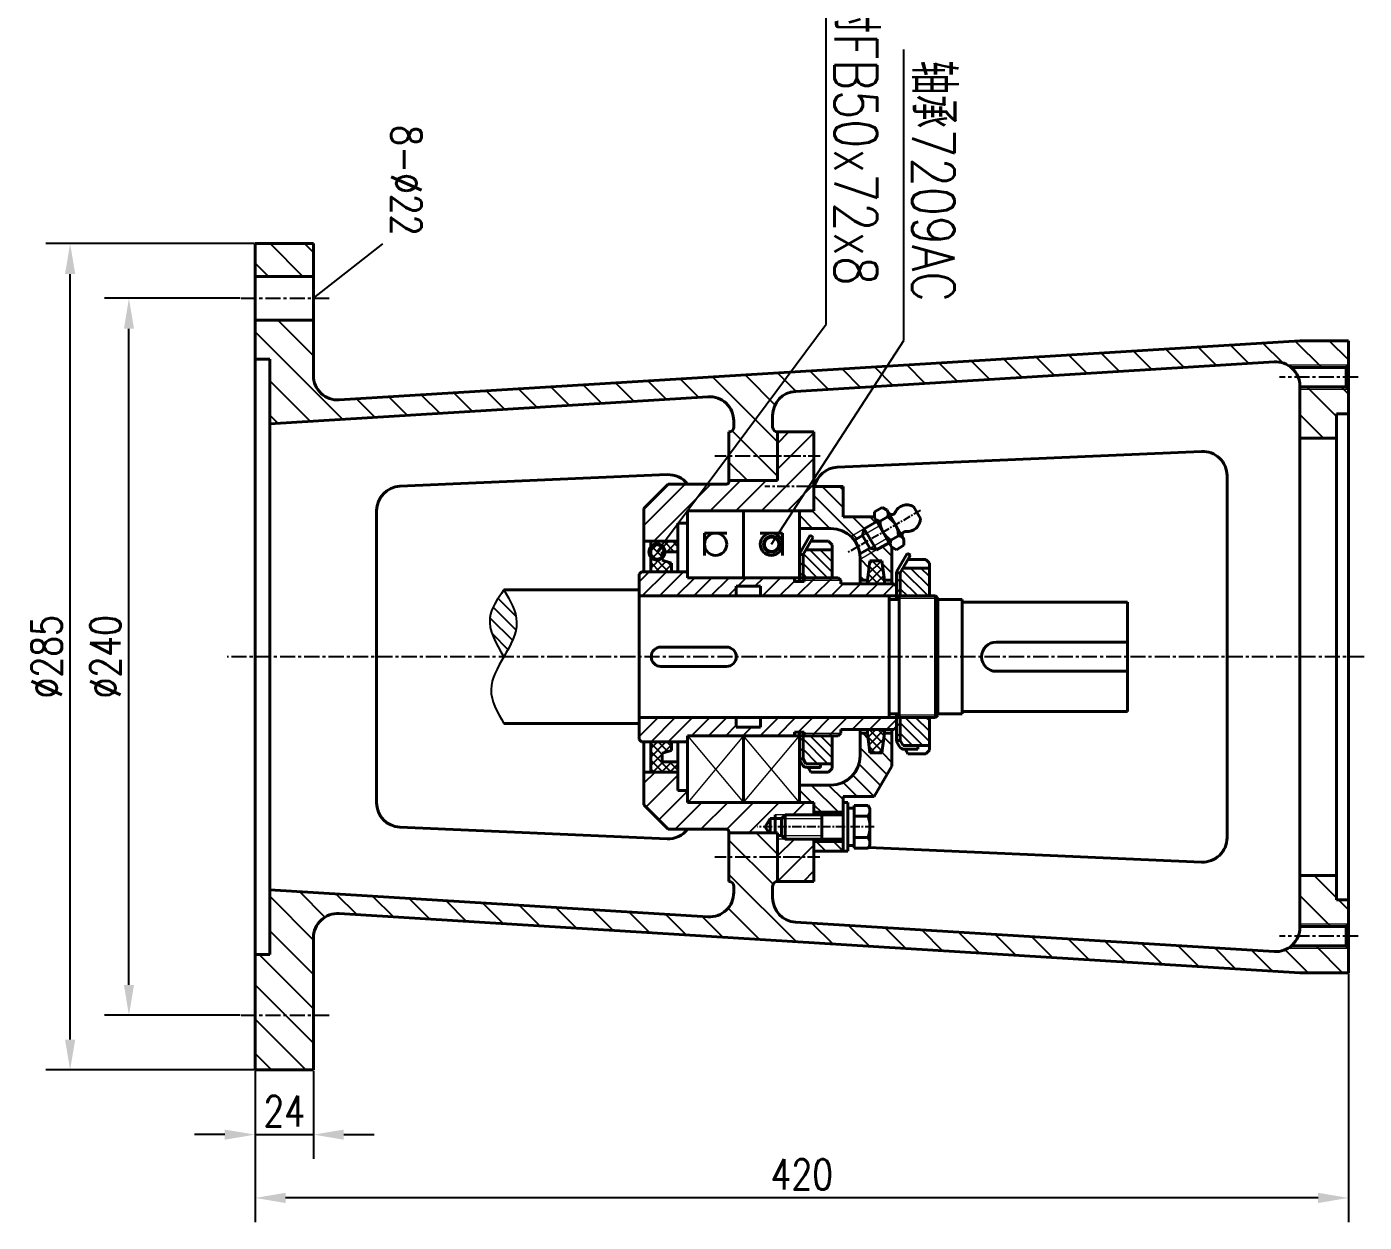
# Model space of a CAD drawing. Header units: millimetres. Extents: x 2000 to 3608, y -804 to 37.
# Drawn here: x 3184 to 3294.1, y -434.8 to -336.5 of the extents above; entities that cross this region are included whole.
import ezdxf

# ---------------------------------------------------------------- set-up
doc = ezdxf.new("R2010")
doc.units = ezdxf.units.MM
doc.linetypes.add('CENTER', pattern=[2, 1.25, -0.25, 0.25, -0.25])
doc.layers.get('0').update_dxf_attribs({"lineweight": 20})
for name, color, linetype in [('中心线', 1, 'CENTER'), ('剖面线', 4, 'Continuous'), ('文本标注', 6, 'Continuous')]:
    doc.layers.add(name, color=color, linetype=linetype)
doc.layers.add('粗实线', color=7, linetype='Continuous', lineweight=40)
doc.layers.add('细实线', color=7, linetype='Continuous', lineweight=20)
doc.styles.get("Standard").update_dxf_attribs({"font": 'txt.shx', "bigfont": 'hztxt.shx'})
doc.styles.add('工程字', font='gbeitc.shx', dxfattribs={"bigfont": 'gbcbig.shx'})
doc.styles.add('样式 1', font='txt.shx', dxfattribs={"width": 0.8, "bigfont": 'hztxt.shx'})
doc.dimstyles.new('ZJCJ', dxfattribs={"dimtxt": 2.5, "dimasz": 2.5, "dimexe": 2, "dimexo": 0.0625, "dimgap": 0.68, "dimtad": 1, "dimdec": 5, "dimlfac": 0.6, "dimdsep": 46, "dimtxsty": 'Standard', "dimcen": 0.09, "dimadec": 0, "dimazin": 2, "dimtm": 1e-09, "dimtfac": 0.64, "dimtdec": 5, "dimtmove": 0, "dimatfit": 3, "dimfxl": 0, "dimtolj": 1, "dimarcsym": 0})
doc.dimstyles.new('ZJCJ$7', dxfattribs={"dimtxt": 5, "dimasz": 2.5, "dimexe": 2, "dimexo": 0.0625, "dimgap": 0.68, "dimtad": 1, "dimdec": 4, "dimlfac": 20, "dimdsep": 46, "dimtxsty": '工程字', "dimcen": 0.09, "dimadec": 0, "dimazin": 2, "dimtm": 1e-09, "dimtfac": 0.64, "dimtdec": 4, "dimtmove": 0, "dimatfit": 3, "dimldrblk": 'DOTSMALL', "dimfxl": 0, "dimtolj": 1, "dimarcsym": 0})
pattern_1 = [(315, (3108.70355, -295.7252), (0.424264, 0.424264), [])]
pattern_2 = [(45, (3108.70355, -295.7252), (-0.424264, 0.424264), [])]

# ---------------------------------------------------------------- blocks, each defined once
blk = doc.blocks.new('*D40')
at = {"layer": 'Defpoints', "color": 0}
for p in [(3192.43, -358.8), (3201.66, -358.8), (3201.66, -417.8)]:
    blk.add_point(p, dxfattribs=at)
at = {"layer": '文本标注', "color": 0, "lineweight": -2}
for p, q in [((3201.6, -358.8), (3190.43, -358.8)), ((3192.43, -415.3), (3192.43, -361.3)), ((3201.6, -417.8), (3190.43, -417.8))]:
    blk.add_line(p, q, dxfattribs=at)
at = {"layer": '文本标注', "color": 0}
for points in [[(3192.02, -361.3), (3192.85, -361.3), (3192.43, -358.8)], [(3192.02, -415.3), (3192.85, -415.3), (3192.43, -417.8)]]:
    blk.add_solid(points, dxfattribs=at)
at = {"layer": '文本标注', "color": 0, "insert": (3190.5, -388.3), "char_height": 2.5, "attachment_point": 5, "rotation": 90, "style": '样式 1'}
blk.add_mtext('\\A1;%%C240', dxfattribs=at)
blk = doc.blocks.new('*D41')
at = {"layer": 'Defpoints', "color": 0}
for p in [(3187.59, -354.3), (3202.82, -354.3), (3202.82, -422.3)]:
    blk.add_point(p, dxfattribs=at)
at = {"layer": '文本标注', "color": 0, "lineweight": -2}
for p, q in [((3202.76, -354.3), (3185.59, -354.3)), ((3187.59, -419.8), (3187.59, -356.8)), ((3202.76, -422.3), (3185.59, -422.3))]:
    blk.add_line(p, q, dxfattribs=at)
at = {"layer": '文本标注', "color": 0}
for points in [[(3187.17, -356.8), (3188.01, -356.8), (3187.59, -354.3)], [(3187.17, -419.8), (3188.01, -419.8), (3187.59, -422.3)]]:
    blk.add_solid(points, dxfattribs=at)
at = {"layer": '文本标注', "color": 0, "insert": (3185.66, -388.3), "char_height": 2.5, "attachment_point": 5, "rotation": 90, "style": '样式 1'}
blk.add_mtext('\\A1;%%C285', dxfattribs=at)
blk = doc.blocks.new('*D42')
at = {"layer": 'Defpoints', "color": 0}
for p in [(3292.82, -414.3), (3202.82, -422.3), (3202.82, -432.83)]:
    blk.add_point(p, dxfattribs=at)
at = {"layer": '文本标注', "color": 0, "lineweight": -2}
for p, q in [((3292.82, -414.36), (3292.82, -434.83)), ((3202.82, -422.36), (3202.82, -434.83)), ((3290.32, -432.83), (3205.32, -432.83))]:
    blk.add_line(p, q, dxfattribs=at)
at = {"layer": '文本标注', "color": 0}
for points in [[(3205.32, -432.41), (3205.32, -433.25), (3202.82, -432.83)], [(3290.32, -432.41), (3290.32, -433.25), (3292.82, -432.83)]]:
    blk.add_solid(points, dxfattribs=at)
at = {"layer": '文本标注', "color": 0, "insert": (3247.82, -430.9), "char_height": 2.5, "attachment_point": 5, "style": '样式 1'}
blk.add_mtext('\\A1;420', dxfattribs=at)
blk = doc.blocks.new('*D43')
at = {"layer": 'Defpoints', "color": 0}
for p in [(3202.82, -422.36), (3207.62, -422.3), (3207.62, -427.62)]:
    blk.add_point(p, dxfattribs=at)
at = {"layer": '文本标注', "color": 0, "lineweight": -2}
for p, q in [((3202.82, -422.42), (3202.82, -429.62)), ((3207.62, -422.36), (3207.62, -429.62)), ((3200.32, -427.62), (3197.82, -427.62)), ((3202.82, -427.62), (3207.62, -427.62)), ((3210.12, -427.62), (3212.62, -427.62))]:
    blk.add_line(p, q, dxfattribs=at)
at = {"layer": '文本标注', "color": 0}
for points in [[(3200.32, -427.21), (3200.32, -428.04), (3202.82, -427.62)], [(3210.12, -427.21), (3210.12, -428.04), (3207.62, -427.62)]]:
    blk.add_solid(points, dxfattribs=at)
at = {"layer": '文本标注', "color": 0, "insert": (3205.22, -425.69), "char_height": 2.5, "attachment_point": 5, "style": '样式 1'}
blk.add_mtext('\\A1;24', dxfattribs=at)
blk = doc.blocks.new('_DotSmall')
at = {"color": 0, "linetype": 'ByBlock', "const_width": 0.5}
blk.add_lwpolyline([(-0.0625, 0, 1), (0.0625, 0, 1)], format="xyb", close=True, dxfattribs=at)

msp = doc.modelspace()

# ---------------------------------------------------------------- hatches: boundary and pattern name
at = {"layer": '剖面线'}
h = msp.add_hatch(dxfattribs=at)
h.set_pattern_fill('ANSI31', scale=16, angle=-90, style=0)
h.set_pattern_definition([(315, (3108.7035, -295.7252), (1.414214, 1.414214), [])])
h.paths.add_polyline_path([(3288.82002058, -370.295958), (3291.82002058, -370.295958), (3291.82002058, -368.295958), (3292.82002058, -368.295958), (3292.82002058, -366.295958), (3292.62002058, -366.095958), (3288.82002058, -366.095958)])
h.paths.add_polyline_path([(3288.82002058, -362.295958), (3209.74294047, -367.16523633, -0.4323430003), (3207.62002058, -365.16901723), (3207.62002058, -360.595958), (3202.82002058, -360.595958), (3202.82002058, -363.795958), (3204.02002058, -363.795958), (3204.02002058, -369.12066333), (3240.09710068, -366.89916825, -0.4323430003), (3242.22002058, -368.89538735), (3242.22002058, -369.395958, -0.4142135624), (3241.82002058, -369.795958), (3241.82002058, -371.795958), (3245.82002058, -371.795958), (3245.82002058, -369.795958, -0.4142135624), (3245.42002058, -369.395958), (3245.42002058, -368.4520376, -0.3963135922), (3247.29710068, -366.45581849), (3286.69710068, -364.02971012, -0.192650669), (3288.10811532, -364.495958), (3292.62002058, -364.495958), (3292.82002058, -364.295958), (3292.82002058, -362.295958)])
h.paths.add_polyline_path([(3291.82002058, -408.295958), (3291.82002058, -406.295958), (3288.82002058, -406.295958), (3288.82002058, -410.495958), (3292.62002058, -410.495958), (3292.82002058, -410.295958), (3292.82002058, -408.295958)], flags=17)
h.paths.add_polyline_path([(3292.82002058, -414.295958), (3292.82002058, -412.295958), (3292.62002058, -412.095958), (3288.10811532, -412.095958, -0.192650669), (3286.69710068, -412.56220589), (3247.29710068, -410.13609751, -0.3963135922), (3245.42002058, -408.13987841), (3245.42002058, -407.195958, -0.4142135624), (3245.82002058, -406.795958), (3245.82002058, -404.795958), (3245.20611036, -404.795958), (3241.82002058, -404.795958), (3241.82002058, -406.795958, -0.4142135624), (3242.22002058, -407.195958), (3242.22002058, -407.69652866, -0.4323430003), (3240.09710068, -409.69274776), (3204.02002058, -407.47125268), (3204.02002058, -412.795958), (3202.82002058, -412.795958), (3202.82002058, -417.795958), (3207.62002058, -417.795958), (3207.62002058, -411.42289877, -0.4323430003), (3209.74294047, -409.42667967), (3288.82002058, -414.295958)])
h.paths.add_polyline_path([(3245.82002058, -404.795958), (3245.82002058, -402.795958), (3241.82002058, -402.795958), (3241.82002058, -404.795958)])
h.paths.add_polyline_path([(3241.82002058, -371.795958), (3241.82002058, -373.795958), (3245.82002058, -373.795958), (3245.82002058, -371.795958), (3245.28557327, -371.795958)])
h.paths.add_polyline_path([(3207.62002058, -356.995958), (3207.62002058, -354.295958), (3202.82002058, -354.295958), (3202.82002058, -356.995958)])
h.paths.add_polyline_path([(3207.62002058, -417.795958), (3202.82002058, -417.795958), (3202.82002058, -422.295958), (3207.62002058, -422.295958)])
h = msp.add_hatch(dxfattribs=at)
h.set_pattern_fill('ANSI31', scale=12, style=0)
h.set_pattern_definition([(45, (3108.7035, -295.7252), (-1.06066, 1.06066), [])])
h.paths.add_polyline_path([(3248.82002058, -371.795958), (3248.82002058, -369.795958), (3245.82002058, -369.795958), (3245.82002058, -371.795958)])
h.paths.add_polyline_path([(3248.82002058, -371.795958), (3245.82002058, -371.795958), (3245.82002058, -373.795958), (3241.82002058, -373.795958), (3241.82002058, -373.895958, -0.4142135624), (3241.62002058, -374.095958), (3236.82002058, -374.095958), (3234.82002058, -376.095958), (3234.82002058, -378.795958), (3237.62002058, -378.795958), (3237.62002058, -377.295958), (3238.42002058, -377.295958), (3238.42002058, -376.295958), (3248.82002058, -376.295958)])
h.paths.add_polyline_path([(3241.62002058, -402.495958, -0.4142135624), (3241.82002058, -402.695958), (3241.82002058, -402.795958), (3245.10455052, -402.795958), (3244.81587539, -402.295958), (3245.22002058, -401.595958), (3246.14002058, -401.595958), (3246.44002058, -401.295958), (3248.82002058, -401.295958), (3248.82002058, -400.295958), (3238.42002058, -400.295958), (3238.42002058, -399.295958), (3237.62002058, -399.295958), (3237.62002058, -397.795958), (3234.82002058, -397.795958), (3234.82002058, -400.495958), (3236.82002058, -402.495958)])
h.paths.add_polyline_path([(3248.82002058, -406.795958), (3248.82002058, -404.795958), (3245.82002058, -404.795958), (3245.82002058, -406.795958)])
h.paths.add_polyline_path([(3248.82002058, -404.795958), (3248.82002058, -403.295958), (3246.44002058, -403.295958), (3246.14002058, -402.995958), (3245.82002058, -402.995958), (3245.82002058, -404.795958)])
h = msp.add_hatch(dxfattribs=at)
h.set_pattern_fill('ANSI31', scale=8, angle=-90, style=0)
h.set_pattern_definition([(315, (3108.7035, -295.7252), (0.707107, 0.707107), [])])
h.paths.add_polyline_path([(3250.22002058, -377.7388489, -0.2375894688), (3252.148287, -378.70993722), (3252.81269209, -378.32634276), (3252.95910226, -377.7799326), (3253.99833274, -377.1799326), (3253.7766449, -376.795958), (3251.22002058, -376.795958), (3251.22002058, -374.295958), (3248.82002058, -374.295958), (3248.82002058, -376.295958), (3247.62002058, -376.295958), (3247.62002058, -377.7388489)])
h.paths.add_polyline_path([(3254.42002058, -380.395958), (3254.61647587, -381.995958), (3255.22002058, -381.995958), (3255.22002058, -379.295958), (3254.99833274, -378.91198341), (3253.95910226, -379.51198341), (3253.41269209, -379.36557325), (3252.60063397, -379.83441522, -0.0318082263), (3252.62002058, -380.1388489), (3252.62002058, -381.995958), (3253.22356528, -381.995958), (3253.42002058, -380.395958)])
h.paths.add_polyline_path([(3250.22002058, -398.85306711), (3247.62002058, -398.85306711), (3247.62002058, -400.295958), (3248.82002058, -400.295958), (3248.82002058, -401.095958), (3251.22002058, -401.095958), (3251.22002058, -399.795958), (3253.7766449, -399.795958), (3255.22002058, -397.295958), (3255.22002058, -394.595958), (3254.61647587, -394.595958), (3254.42002058, -396.195958), (3253.41622431, -396.195958), (3253.41960543, -396.19257688), (3253.22356528, -394.595958), (3252.62002058, -394.595958), (3252.62002058, -396.45306711, -0.4142135624)])
h.paths.add_polyline_path([(3248.82002058, -403.495958), (3248.82002058, -404.295958), (3251.22002058, -404.295958), (3251.22002058, -403.495958)])
h = msp.add_hatch(dxfattribs=at)
h.set_pattern_fill('ANSI31', scale=4.8, angle=-90, style=0)
h.set_pattern_definition(pattern_1)
h.paths.add_polyline_path([(3247.92002058, -381.795958), (3250.32002058, -381.795958), (3250.32002058, -379.495958), (3248.15096068, -379.495958), (3247.92002058, -379.895958)])
h.paths.add_polyline_path([(3250.32002058, -394.795958), (3247.92002058, -394.795958), (3247.92002058, -396.695958), (3248.15096068, -397.095958), (3250.32002058, -397.095958)])
h = msp.add_hatch(dxfattribs=at)
h.set_pattern_fill('ANSI31', scale=4.8, style=0)
h.set_pattern_definition(pattern_2)
h.paths.add_polyline_path([(3247.92002058, -381.795958), (3247.92002058, -379.895958), (3247.62002058, -379.895958), (3247.62002058, -381.795958)])
h.paths.add_polyline_path([(3247.92002058, -396.695958), (3247.92002058, -394.795958), (3247.62002058, -394.795958), (3247.62002058, -396.695958)])
h = msp.add_hatch(dxfattribs=at)
h.set_pattern_fill('ANSI31', scale=8, style=0)
h.set_pattern_definition([(45, (3108.7035, -295.7252), (-0.707107, 0.707107), [])])
h.paths.add_polyline_path([(3238.42002058, -381.795958), (3238.42002058, -381.295958), (3234.62002058, -381.295958), (3234.42002058, -381.495958), (3234.42002058, -383.295958), (3242.42002058, -383.295958), (3242.42002058, -382.495958), (3244.42002058, -382.495958), (3244.42002058, -383.295958), (3255.62002058, -383.295958), (3255.62002058, -382.495958), (3255.42002058, -382.295958), (3251.02002058, -382.295958), (3251.02002058, -381.995958), (3250.82002058, -381.795958), (3248.02002058, -381.795958), (3248.02002058, -382.095958), (3247.22002058, -382.095958), (3247.22002058, -381.795958)])
h.paths.add_polyline_path([(3234.42002058, -393.295958), (3234.42002058, -395.095958), (3234.62002058, -395.295958), (3238.42002058, -395.295958), (3238.42002058, -394.795958), (3247.22002058, -394.795958), (3247.22002058, -394.495958), (3248.02002058, -394.495958), (3248.02002058, -394.795958), (3250.82002058, -394.795958), (3251.02002058, -394.595958), (3251.02002058, -394.295958), (3255.42002058, -394.295958), (3255.62002058, -394.095958), (3255.62002058, -393.295958), (3244.42002058, -393.295958), (3244.42002058, -394.095958), (3242.42002058, -394.095958), (3242.42002058, -393.295958)])
h = msp.add_hatch(dxfattribs=at)
h.set_pattern_fill('ANSI31', scale=4.8, style=0)
h.set_pattern_definition(pattern_2)
h.paths.add_polyline_path([(3255.92002058, -383.295958), (3255.92002058, -381.395958), (3255.62002058, -381.395958), (3255.62002058, -383.295958)])
h.paths.add_polyline_path([(3255.92002058, -395.195958), (3255.92002058, -393.295958), (3255.62002058, -393.295958), (3255.62002058, -395.195958)])
h = msp.add_hatch(dxfattribs=at)
h.set_pattern_fill('ANSI31', scale=4.8, angle=-90, style=0)
h.set_pattern_definition(pattern_1)
h.paths.add_polyline_path([(3258.32002058, -380.995958), (3256.15096068, -380.995958), (3255.92002058, -381.395958), (3255.92002058, -383.295958), (3258.32002058, -383.295958)])
h.paths.add_polyline_path([(3258.32002058, -393.295958), (3255.92002058, -393.295958), (3255.92002058, -395.195958), (3256.15096068, -395.595958), (3258.32002058, -395.595958)])
h = msp.add_hatch(dxfattribs=at)
h.set_pattern_fill('ANSI31', scale=6.4, angle=-90, style=0)
h.set_pattern_definition([(315, (3146.3606, -295.7252), (0.5656854, 0.5656854), [])])
edge = h.paths.add_edge_path()
edge.add_spline(control_points=[(3223.29195419, -382.795958), (3222.76300285, -383.55400872), (3221.53468698, -385.31433269), (3222.65441575, -387.21422112), (3223.29195419, -388.295958)], knot_values=[0, 0, 0, 0, 3.215181922, 7.4662047416, 7.4662047416, 7.4662047416, 7.4662047416], degree=3, periodic=0)
edge.add_spline(control_points=[(3223.29195419, -388.295958), (3223.83596728, -387.34796745), (3224.872881, -385.49398548), (3223.8073209, -383.67548863), (3223.29195419, -382.795958)], knot_values=[0, 0, 0, 0, 3.8020809875, 7.3634941635, 7.3634941635, 7.3634941635, 7.3634941635], degree=3, periodic=0)

# ---------------------------------------------------------------- linework, layer by layer
at = {"layer": 'Defpoints', "color": 7, "linetype": 'ByBlock'}
for p in [(3255.62002058, -383.295958), (3255.62002058, -393.295958)]:
    msp.add_point(p, dxfattribs=at)
at = {"layer": '中心线', "color": 7}
for p, q in [((3201.66296061, -358.795958), (3209.02934866, -358.795958)), ((3293.61754395, -365.295958), (3287.14050519, -365.295958)), ((3247.57910364, -371.795958), (3240.67132937, -371.795958)), ((3294.11683781, -388.295958), (3200.53073265, -388.295958)), ((3247.57910364, -404.795958), (3240.67132937, -404.795958)), ((3293.61754395, -411.295958), (3287.14050519, -411.295958)), ((3201.66296061, -417.795958), (3209.02934866, -417.795958))]:
    msp.add_line(p, q, dxfattribs=at)
at = {"layer": '中心线', "color": 7, "ltscale": 0.8}
for p, q in [((3249.34031342, -371.795958), (3245.28557327, -371.795958)), ((3249.9940195, -374.295958), (3244.78240665, -374.295958)), ((3249.29658174, -404.795958), (3245.20611036, -404.795958))]:
    msp.add_line(p, q, dxfattribs=at)
at = {"layer": '中心线', "color": 7, "ltscale": 0.5}
msp.add_line((3257.59001611, -376.26097377), (3251.61077661, -379.71308931), dxfattribs=at)
at = {"layer": '中心线', "color": 7, "ltscale": 0.6}
msp.add_line((3253.78312421, -402.295958), (3244.13833003, -402.295958), dxfattribs=at)
at = {"layer": '剖面线', "color": 7}
for p, q in [((3235.38459115, -378.8722521), (3235.46088525, -378.795958)), ((3235.38459115, -379.57935888), (3236.16799203, -378.795958)), ((3235.38459115, -380.28646566), (3236.87509881, -378.795958)), ((3235.38459115, -379.13368208), (3236.31957263, -380.06866356)), ((3235.75397385, -378.795958), (3236.61422855, -379.6562127)), ((3236.46108063, -378.795958), (3237.32133533, -379.6562127)), ((3236.72195089, -379.6562127), (3237.58220559, -378.795958)), ((3237.16818742, -378.795958), (3237.62002058, -379.24779116)), ((3237.42905767, -379.6562127), (3237.62002058, -379.4652498)), ((3235.38459115, -379.84078886), (3236.83976029, -381.295958)), ((3235.38459115, -380.99357244), (3236.31957263, -380.05859096)), ((3235.38459115, -380.54789564), (3236.13265351, -381.295958)), ((3235.78931237, -381.295958), (3236.6369041, -380.44836627)), ((3236.49641915, -381.295958), (3237.09194852, -380.70042863)), ((3236.72810833, -380.47719927), (3237.09194852, -380.84103945)), ((3253.28747363, -381.47546628), (3254.3669819, -380.395958)), ((3253.36428149, -380.84991645), (3254.61647587, -382.10211084)), ((3253.38644794, -380.66938518), (3253.65987512, -380.395958)), ((3253.61742982, -380.395958), (3254.53235986, -381.31088804)), ((3254.3245366, -380.395958), (3254.43338555, -380.50480695)), ((3235.38459115, -381.25500243), (3235.42554673, -381.295958)), ((3253.22356528, -382.24648141), (3254.49154762, -380.97849906)), ((3253.28695428, -381.47969603), (3254.10321626, -382.295958)), ((3253.88119546, -382.295958), (3254.56887483, -381.60827863)), ((3253.22356528, -382.12341381), (3253.39610948, -382.295958)), ((3254.58830224, -382.295958), (3254.61647587, -382.26778437)), ((3253.25931073, -394.88708132), (3254.43622369, -396.06399427)), ((3253.26495101, -394.93301774), (3253.90201074, -394.295958)), ((3253.34227822, -395.56279731), (3254.60911752, -394.295958)), ((3253.3752942, -394.295958), (3254.51355089, -395.4342147)), ((3253.41960543, -396.19257688), (3254.56052276, -395.05165955)), ((3254.08240098, -394.295958), (3254.5908781, -394.80443513)), ((3235.38459115, -395.84281485), (3235.93144799, -395.295958)), ((3235.38459115, -396.54992163), (3236.63855478, -395.295958)), ((3235.38459115, -395.39713805), (3236.31957263, -396.33211953)), ((3235.38459115, -396.10424483), (3237.07630432, -397.795958)), ((3235.38459115, -397.25702841), (3236.31957263, -396.32204693)), ((3235.99051789, -395.295958), (3236.78977997, -396.09522008)), ((3236.43388948, -396.20773008), (3237.09194852, -395.54967104)), ((3236.69762467, -395.295958), (3237.09194852, -395.69028186)), ((3253.35828504, -395.69316241), (3253.86108063, -396.195958)), ((3254.12333109, -396.195958), (3254.46154845, -395.85774064)), ((3235.38459115, -396.81135161), (3236.36919754, -397.795958)), ((3235.55276834, -397.795958), (3236.41302304, -396.9357033)), ((3236.25987512, -397.795958), (3237.12012982, -396.9357033)), ((3236.92315641, -396.9357033), (3237.62002058, -397.63256748)), ((3236.9669819, -397.795958), (3237.62002058, -397.14291933)), ((3235.38459115, -397.51845839), (3235.66209076, -397.795958))]:
    msp.add_line(p, q, dxfattribs=at)
at = {"layer": '文本标注', "color": 7}
for points in [[(3223.29195419, -382.795958), (3222.14052949, -385.09599145), (3223.29195419, -388.295958)], [(3223.29195419, -382.795958), (3224.34623292, -385.44285074), (3223.29195419, -388.295958), (3222.2350601, -390.9925986), (3223.29195419, -393.795958)]]:
    msp.add_spline(points, degree=3, dxfattribs=at)
at = {"layer": '粗实线', "color": 7}
for p, q in [((3202.82002058, -354.295958), (3207.62002058, -354.295958)), ((3202.82002058, -422.295958), (3202.82002058, -354.295958)), ((3207.62002058, -365.16901723), (3207.62002058, -354.295958)), ((3207.62002058, -356.995958), (3202.82002058, -356.995958)), ((3207.62002058, -360.595958), (3202.82002058, -360.595958)), ((3288.82002058, -362.295958), (3209.74294047, -367.16523633)), ((3292.82002058, -362.295958), (3288.82002058, -362.295958)), ((3292.82002058, -414.295958), (3292.82002058, -362.295958)), ((3202.82002058, -363.795958), (3204.02002058, -363.795958)), ((3204.02002058, -412.795958), (3204.02002058, -363.795958)), ((3286.69710068, -364.02971012), (3247.29710068, -366.45581849)), ((3292.82002058, -364.295958), (3292.62002058, -364.495958)), ((3292.62002058, -364.495958), (3288.10811532, -364.495958)), ((3292.62002058, -364.495958), (3292.62002058, -366.095958)), ((3288.82002058, -410.56598679), (3288.82002058, -366.02592922)), ((3292.62002058, -366.095958), (3288.82002058, -366.095958)), ((3292.62002058, -366.095958), (3292.82002058, -366.295958)), ((3240.09710068, -366.89916825), (3204.02002058, -369.12066333)), ((3245.42002058, -369.395958), (3245.42002058, -368.4520376)), ((3291.82002058, -368.295958), (3291.82002058, -408.295958)), ((3292.82002058, -368.295958), (3291.82002058, -368.295958)), ((3241.82002058, -369.795958), (3241.82002058, -369.795958)), ((3241.82002058, -373.795958), (3241.82002058, -369.795958)), ((3242.22002058, -369.395958), (3242.22002058, -368.89538735)), ((3245.82002058, -369.795958), (3245.82002058, -369.795958)), ((3248.82002058, -369.795958), (3245.82002058, -369.795958)), ((3245.82002058, -369.795958), (3245.82002058, -373.795958)), ((3248.82002058, -369.795958), (3248.82002058, -376.295958)), ((3291.82002058, -370.295958), (3288.82002058, -370.295958)), ((3280.73302089, -371.39681191), (3250.73302089, -372.70304365)), ((3236.73302089, -373.31261846), (3214.73302089, -374.27052174)), ((3234.82002058, -376.095958), (3236.82002058, -374.095958)), ((3241.62002058, -374.095958), (3236.82002058, -374.095958)), ((3245.82002058, -373.795958), (3241.82002058, -373.795958)), ((3241.82002058, -373.795958), (3241.82002058, -373.895958)), ((3251.22002058, -374.295958), (3248.82002058, -374.295958)), ((3251.22002058, -374.295958), (3251.22002058, -376.795958)), ((3282.82002058, -403.19699722), (3282.82002058, -373.39491878)), ((3212.82002058, -400.3232874), (3212.82002058, -376.26862861)), ((3234.82002058, -376.095958), (3234.82002058, -381.295958)), ((3248.82002058, -376.295958), (3238.42002058, -376.295958)), ((3238.42002058, -381.795958), (3238.42002058, -376.295958)), ((3243.02002058, -381.795958), (3243.02002058, -376.295958)), ((3247.62002058, -376.295958), (3247.62002058, -382.095958)), ((3253.80617884, -376.36711228), (3254.42971713, -376.00711228)), ((3253.80617884, -376.36711228), (3253.80617884, -376.84711228)), ((3254.42971713, -376.00711228), (3254.84540932, -376.24711228)), ((3254.84540932, -376.24711228), (3256.22971713, -378.64480373)), ((3257.0098426, -375.92644143), (3257.58964287, -376.93068495)), ((3238.42002058, -377.295958), (3237.62002058, -377.295958)), ((3237.62002058, -377.295958), (3237.62002058, -381.295958)), ((3251.22002058, -376.795958), (3253.7766449, -376.795958)), ((3252.95910226, -377.7799326), (3253.99833274, -377.1799326)), ((3255.22002058, -379.295958), (3253.7766449, -376.795958)), ((3254.87971713, -376.78653514), (3254.25617884, -377.14653514)), ((3239.80430955, -379.96123992), (3239.80430955, -378.12082988)), ((3241.64463041, -378.12082988), (3239.80430955, -378.12082988)), ((3244.39541074, -378.12082988), (3246.23573161, -378.12082988)), ((3246.23573161, -379.96123992), (3246.23573161, -378.12082988)), ((3247.62002058, -377.7388489), (3250.22002058, -377.7388489)), ((3247.62002058, -379.81557325), (3248.49737085, -378.295958)), ((3247.92002058, -379.895958), (3248.75717847, -378.445958)), ((3248.49737085, -378.295958), (3248.75717847, -378.445958)), ((3252.81269209, -378.32634276), (3252.148287, -378.70993722)), ((3252.95910226, -377.7799326), (3252.81269209, -378.32634276)), ((3252.81269209, -378.32634276), (3253.41269209, -379.36557325)), ((3252.95910226, -377.7799326), (3253.95910226, -379.51198341)), ((3255.77971713, -378.34538087), (3255.15617884, -378.70538087)), ((3256.22971713, -379.12480373), (3256.22971713, -378.64480373)), ((3237.62002058, -378.795958), (3234.82002058, -378.795958)), ((3235.38459115, -378.795958), (3235.38459115, -381.295958)), ((3236.31957263, -379.6562127), (3236.31957263, -380.34804619)), ((3237.62002058, -379.6562127), (3236.31957263, -379.6562127)), ((3248.15096068, -379.495958), (3250.32002058, -379.495958)), ((3248.55510587, -378.795958), (3250.02002058, -378.795958)), ((3250.32002058, -379.095958), (3250.02002058, -378.795958)), ((3250.32002058, -381.795958), (3250.32002058, -379.095958)), ((3253.41269209, -379.36557325), (3252.60063397, -379.83441522)), ((3253.41269209, -379.36557325), (3253.95910226, -379.51198341)), ((3253.95910226, -379.51198341), (3254.99833274, -378.91198341)), ((3255.60617884, -379.48480373), (3255.19048664, -379.24480373)), ((3255.22002058, -379.295958), (3255.22002058, -382.295958)), ((3255.60617884, -379.48480373), (3256.22971713, -379.12480373)), ((3255.62002058, -381.31557325), (3256.49737085, -379.795958)), ((3256.49737085, -379.795958), (3256.75717847, -379.945958)), ((3236.31957263, -380.34804619), (3237.09194852, -380.59222245)), ((3237.09194852, -380.59222245), (3237.09194852, -381.295958)), ((3247.92002058, -379.895958), (3247.62002058, -379.895958)), ((3247.92002058, -379.895958), (3247.92002058, -382.095958)), ((3252.62002058, -380.1388489), (3252.62002058, -382.295958)), ((3253.42002058, -380.395958), (3253.22356528, -381.995958)), ((3253.42002058, -380.395958), (3254.42002058, -380.395958)), ((3254.42002058, -380.395958), (3254.61647587, -381.995958)), ((3255.92002058, -381.395958), (3256.75717847, -379.945958)), ((3256.55510587, -380.295958), (3258.02002058, -380.295958)), ((3258.32002058, -380.595958), (3258.02002058, -380.295958)), ((3258.32002058, -383.295958), (3258.32002058, -380.595958)), ((3234.62002058, -381.295958), (3234.42002058, -381.495958)), ((3234.42002058, -395.095958), (3234.42002058, -381.495958)), ((3234.62002058, -381.295958), (3238.42002058, -381.295958)), ((3238.42002058, -381.795958), (3247.62002058, -381.795958)), ((3247.22002058, -381.795958), (3247.22002058, -382.095958)), ((3247.62002058, -381.795958), (3250.82002058, -381.795958)), ((3248.02002058, -382.095958), (3248.02002058, -381.795958)), ((3251.02002058, -381.995958), (3250.82002058, -381.795958)), ((3251.02002058, -381.995958), (3251.02002058, -382.295958)), ((3252.62002058, -381.995958), (3253.22356528, -381.995958)), ((3253.22356528, -381.995958), (3253.22356528, -382.295958)), ((3254.61647587, -381.995958), (3255.22002058, -381.995958)), ((3254.61647587, -381.995958), (3254.61647587, -382.295958)), ((3255.62002058, -383.595958), (3255.62002058, -381.31557325)), ((3255.92002058, -381.395958), (3255.62002058, -381.395958)), ((3255.92002058, -381.395958), (3255.92002058, -383.295958)), ((3256.15096068, -380.995958), (3258.32002058, -380.995958)), ((3234.42002058, -382.795958), (3223.29195419, -382.795958)), ((3244.42002058, -382.495958), (3242.42002058, -382.495958)), ((3242.42002058, -383.295958), (3242.42002058, -382.495958)), ((3244.42002058, -383.295958), (3244.42002058, -382.495958)), ((3247.22002058, -382.095958), (3248.02002058, -382.095958)), ((3251.02002058, -382.295958), (3255.42002058, -382.295958)), ((3255.62002058, -382.495958), (3255.42002058, -382.295958)), ((3234.42002058, -383.295958), (3258.82002058, -383.295958)), ((3255.02002058, -393.295958), (3255.02002058, -383.295958)), ((3255.82002058, -383.595958), (3255.02002058, -383.595958)), ((3255.82002058, -393.295958), (3255.82002058, -383.295958)), ((3259.02002058, -383.495958), (3258.82002058, -383.295958)), ((3258.82002058, -383.295958), (3258.82002058, -393.295958)), ((3259.02002058, -393.095958), (3259.02002058, -383.495958)), ((3259.02002058, -383.595958), (3261.02002058, -383.595958)), ((3261.02002058, -392.995958), (3261.02002058, -383.595958)), ((3274.62002058, -383.795958), (3261.02002058, -383.795958)), ((3274.62002058, -392.795958), (3274.62002058, -383.795958)), ((3241.62002058, -387.495958), (3236.22002058, -387.495958)), ((3263.82002058, -387.095958), (3274.62002058, -387.095958)), ((3241.62002058, -389.095958), (3236.22002058, -389.095958)), ((3263.82002058, -389.495958), (3274.62002058, -389.495958)), ((3255.82002058, -392.995958), (3255.02002058, -392.995958)), ((3255.62002058, -395.27634276), (3255.62002058, -392.995958)), ((3259.02002058, -392.995958), (3261.02002058, -392.995958)), ((3274.62002058, -392.795958), (3261.02002058, -392.795958)), ((3234.42002058, -393.795958), (3223.29195419, -393.795958)), ((3234.42002058, -393.295958), (3258.82002058, -393.295958)), ((3242.42002058, -394.095958), (3242.42002058, -393.295958)), ((3244.42002058, -394.095958), (3242.42002058, -394.095958)), ((3244.42002058, -394.095958), (3244.42002058, -393.295958)), ((3255.62002058, -394.095958), (3255.42002058, -394.295958)), ((3255.92002058, -395.195958), (3255.92002058, -393.295958)), ((3258.32002058, -395.995958), (3258.32002058, -393.295958)), ((3259.02002058, -393.095958), (3258.82002058, -393.295958)), ((3234.62002058, -395.295958), (3234.42002058, -395.095958)), ((3238.42002058, -394.795958), (3247.62002058, -394.795958)), ((3238.42002058, -394.795958), (3238.42002058, -400.295958)), ((3243.02002058, -394.795958), (3243.02002058, -400.295958)), ((3247.22002058, -394.795958), (3247.22002058, -394.495958)), ((3247.22002058, -394.495958), (3248.02002058, -394.495958)), ((3247.62002058, -394.495958), (3247.62002058, -400.295958)), ((3247.62002058, -394.795958), (3250.82002058, -394.795958)), ((3247.92002058, -394.495958), (3247.92002058, -396.695958)), ((3248.02002058, -394.495958), (3248.02002058, -394.795958)), ((3250.32002058, -397.495958), (3250.32002058, -394.795958)), ((3251.02002058, -394.595958), (3250.82002058, -394.795958)), ((3251.02002058, -394.295958), (3255.42002058, -394.295958)), ((3251.02002058, -394.595958), (3251.02002058, -394.295958)), ((3252.62002058, -394.295958), (3252.62002058, -396.45306711)), ((3252.62002058, -394.595958), (3253.22356528, -394.595958)), ((3253.22356528, -394.295958), (3253.22356528, -394.595958)), ((3253.42002058, -396.195958), (3253.22356528, -394.595958)), ((3254.42002058, -396.195958), (3254.61647587, -394.595958)), ((3254.61647587, -394.295958), (3254.61647587, -394.595958)), ((3254.61647587, -394.595958), (3255.22002058, -394.595958)), ((3255.22002058, -394.295958), (3255.22002058, -397.295958)), ((3255.92002058, -395.195958), (3255.62002058, -395.195958)), ((3255.92002058, -395.195958), (3256.15096068, -395.595958)), ((3234.62002058, -395.295958), (3238.42002058, -395.295958)), ((3234.82002058, -395.295958), (3234.82002058, -400.495958)), ((3235.38459115, -397.795958), (3235.38459115, -395.295958)), ((3236.31957263, -396.24386981), (3237.09194852, -395.99969356)), ((3236.31957263, -396.9357033), (3236.31957263, -396.24386981)), ((3237.09194852, -395.99969356), (3237.09194852, -395.295958)), ((3237.62002058, -395.295958), (3237.62002058, -399.295958)), ((3253.42002058, -396.195958), (3254.42002058, -396.195958)), ((3255.62002058, -395.27634276), (3255.8420543, -395.66091645)), ((3256.15096068, -395.595958), (3258.32002058, -395.595958)), ((3257.36339625, -395.91091645), (3256.275067, -395.91091645)), ((3256.33280203, -395.91091645), (3256.55510587, -396.295958)), ((3256.55510587, -396.295958), (3258.02002058, -396.295958)), ((3257.36339625, -395.595958), (3257.36339625, -395.91091645)), ((3258.32002058, -395.995958), (3258.02002058, -396.295958)), ((3237.62002058, -396.9357033), (3236.31957263, -396.9357033)), ((3247.92002058, -396.695958), (3247.62002058, -396.695958)), ((3247.62002058, -396.77634276), (3247.8420543, -397.16091645)), ((3247.92002058, -396.695958), (3248.15096068, -397.095958)), ((3248.15096068, -397.095958), (3250.32002058, -397.095958)), ((3249.36339625, -397.41091645), (3248.275067, -397.41091645)), ((3248.33280203, -397.41091645), (3248.55510587, -397.795958)), ((3249.36339625, -397.095958), (3249.36339625, -397.41091645)), ((3255.22002058, -397.295958), (3253.7766449, -399.795958)), ((3237.62002058, -397.795958), (3234.82002058, -397.795958)), ((3248.55510587, -397.795958), (3250.02002058, -397.795958)), ((3250.32002058, -397.495958), (3250.02002058, -397.795958)), ((3238.42002058, -399.295958), (3237.62002058, -399.295958)), ((3247.62002058, -398.85306711), (3250.22002058, -398.85306711)), ((3236.82002058, -402.495958), (3234.82002058, -400.495958)), ((3248.82002058, -400.295958), (3238.42002058, -400.295958)), ((3248.82002058, -400.295958), (3248.82002058, -401.295958)), ((3251.22002058, -399.795958), (3251.22002058, -404.295958)), ((3251.22002058, -399.795958), (3253.7766449, -399.795958)), ((3251.22002058, -400.295958), (3251.62002058, -400.295958)), ((3251.62002058, -404.295958), (3251.62002058, -400.295958)), ((3252.14002058, -404.055958), (3252.14002058, -400.535958)), ((3252.14002058, -400.535958), (3253.28805126, -400.535958)), ((3253.28805126, -400.535958), (3253.42002058, -400.76453557)), ((3244.81587539, -402.295958), (3245.22002058, -401.595958)), ((3245.22002058, -402.795958), (3245.22002058, -401.595958)), ((3246.14002058, -401.595958), (3245.22002058, -401.595958)), ((3245.62002058, -401.295958), (3245.62002058, -402.795958)), ((3246.14002058, -401.595958), (3246.44002058, -401.295958)), ((3246.14002058, -402.995958), (3246.14002058, -401.595958)), ((3246.44002058, -403.295958), (3246.44002058, -401.295958)), ((3246.44002058, -401.295958), (3251.22002058, -401.295958)), ((3251.22002058, -401.095958), (3248.82002058, -401.095958)), ((3249.47647894, -403.295958), (3249.47647894, -401.295958)), ((3251.62002058, -400.755958), (3252.14002058, -400.755958)), ((3253.28805126, -401.415958), (3252.14002058, -401.415958)), ((3253.42002058, -403.82738044), (3253.42002058, -400.76453557)), ((3236.73302089, -403.27929754), (3214.73302089, -402.32139427)), ((3241.62002058, -402.495958), (3236.82002058, -402.495958)), ((3241.82002058, -402.795958), (3241.82002058, -402.695958)), ((3241.82002058, -406.795958), (3241.82002058, -402.795958)), ((3245.82002058, -402.795958), (3241.82002058, -402.795958)), ((3245.10455052, -402.795958), (3244.81587539, -402.295958)), ((3245.82002058, -406.795958), (3245.82002058, -402.795958)), ((3246.14002058, -402.995958), (3245.82002058, -402.995958)), ((3246.14002058, -402.995958), (3246.44002058, -403.295958)), ((3246.44002058, -403.295958), (3251.22002058, -403.295958)), ((3248.82002058, -403.295958), (3248.82002058, -406.795958)), ((3251.22002058, -403.495958), (3248.82002058, -403.495958)), ((3251.62002058, -403.835958), (3252.14002058, -403.835958)), ((3253.28805126, -403.175958), (3252.14002058, -403.175958)), ((3252.14002058, -404.055958), (3253.28805126, -404.055958)), ((3253.28805126, -404.055958), (3253.42002058, -403.82738044)), ((3280.73302089, -405.19510409), (3253.3194982, -404.00149031)), ((3251.22002058, -404.295958), (3248.82002058, -404.295958)), ((3251.22002058, -404.295958), (3251.62002058, -404.295958)), ((3241.82002058, -406.795958), (3241.82002058, -406.795958)), ((3242.22002058, -407.69652866), (3242.22002058, -407.195958)), ((3245.42002058, -408.13987841), (3245.42002058, -407.195958)), ((3245.82002058, -406.795958), (3245.82002058, -406.795958)), ((3248.82002058, -406.795958), (3245.82002058, -406.795958)), ((3291.82002058, -406.295958), (3288.82002058, -406.295958)), ((3240.09710068, -409.69274776), (3204.02002058, -407.47125268)), ((3292.82002058, -408.295958), (3291.82002058, -408.295958)), ((3288.82002058, -414.295958), (3209.74294047, -409.42667967)), ((3286.69710068, -412.56220589), (3247.29710068, -410.13609751)), ((3292.62002058, -410.495958), (3288.82002058, -410.495958)), ((3292.62002058, -410.495958), (3292.82002058, -410.295958)), ((3292.62002058, -412.095958), (3292.62002058, -410.495958)), ((3207.62002058, -422.295958), (3207.62002058, -411.42289877)), ((3202.82002058, -412.795958), (3204.02002058, -412.795958)), ((3292.62002058, -412.095958), (3288.10811532, -412.095958)), ((3292.82002058, -412.295958), (3292.62002058, -412.095958)), ((3292.82002058, -414.295958), (3288.82002058, -414.295958)), ((3202.82002058, -422.295958), (3207.62002058, -422.295958))]:
    msp.add_line(p, q, dxfattribs=at)
for centre in [(3240.72430955, -379.04082988), (3245.31573161, -379.04082988)]:
    msp.add_circle(centre, 0.92, dxfattribs=at)
for centre, radius, start, end in [((3286.82002058, -366.02592922), 2, 0, 93.523616298), ((3209.62002058, -365.16901723), 2, 180, 273.523616298), ((3247.42002058, -368.4520376), 2, 93.523616298, 180), ((3240.22002058, -368.89538735), 2, 0, 93.523616298), ((3241.82002058, -369.395958), 0.4, 270, 0), ((3245.82002058, -369.395958), 0.4, 180, 270), ((3280.82002058, -373.39491878), 2, 0, 92.4931441315), ((3250.82002058, -374.70115052), 2, 92.4931441315, 168.3111776018), ((3214.82002058, -376.26862861), 2, 92.4931441315, 180), ((3236.82002058, -375.31072533), 2, 37.4005643554, 92.4931441315), ((3241.62002058, -373.895958), 0.2, 270, 0), ((3254.39328571, -376.54776121), 0.541875, 333.8550261283, 33.8550261283), ((3255.22291458, -376.30097057), 0.3, 210, 334.849904579), ((3256.49019117, -376.895958), 1.1, 61.809125619, 154.849904579), ((3254.29261026, -376.60588621), 0.541875, 206.1449738717, 266.1449738717), ((3256.06367366, -377.142208), 1.8075, 180.1371656437, 239.8628343563), ((3253.97222231, -378.349708), 1.8075, 0.1371656437, 59.8628343563), ((3256.49019117, -376.895958), 1.1, 265.150095421, 358.190874381), ((3250.22002058, -380.1388489), 2.4, 0, 90), ((3255.64261026, -378.9441548), 0.541875, 153.8550261283, 213.8550261283), ((3255.74328571, -378.8860298), 0.541875, 26.1449738717, 86.1449738717), ((3256.37182711, -378.29094544), 0.3, 85.150095421, 210), ((3236.22002058, -388.295958), 0.8, 90, 270), ((3241.62002058, -388.295958), 0.8, 270, 90), ((3263.82002058, -388.295958), 1.2, 90, 270), ((3256.275067, -395.41091645), 0.5, 210, 270), ((3248.275067, -396.91091645), 0.5, 210, 270), ((3250.22002058, -396.45306711), 2.4, 270, 0), ((3214.82002058, -400.3232874), 2, 180, 267.5068558685), ((3252.62053208, -400.975958), 0.79948849, 326.6088428658, 33.3911571342), ((3250.42002058, -402.295958), 3, 342.9423763798, 17.0576236202), ((3236.82002058, -401.28119067), 2, 267.5068558685, 322.5994356446), ((3241.62002058, -402.695958), 0.2, 0, 90), ((3252.62053208, -403.615958), 0.79948849, 326.6088428658, 33.3911571342), ((3280.82002058, -403.19699722), 2, 267.5068558685, 0), ((3241.82002058, -407.195958), 0.4, 0, 90), ((3245.82002058, -407.195958), 0.4, 90, 180), ((3240.22002058, -407.69652866), 2, 266.476383702, 0), ((3247.42002058, -408.13987841), 2, 180, 266.476383702), ((3209.62002058, -411.42289877), 2, 86.476383702, 180), ((3286.82002058, -410.56598679), 2, 266.476383702, 0)]:
    msp.add_arc(centre, radius, start, end, dxfattribs=at)
at = {"layer": '细实线', "color": 7}
for p, q in [((3292.82002058, -364.295958), (3287.82361391, -364.295958)), ((3292.82002058, -366.295958), (3288.82002058, -366.295958)), ((3252.81269209, -378.32634276), (3254.19833274, -377.52634276)), ((3252.95910226, -377.7799326), (3251.87833381, -378.40391455)), ((3253.41269209, -379.36557325), (3254.79833274, -378.56557325)), ((3253.95910226, -379.51198341), (3252.62002058, -380.28510258)), ((3248.02002058, -381.995958), (3251.02002058, -381.995958)), ((3259.02002058, -383.495958), (3255.82002058, -383.495958)), ((3259.02002058, -393.095958), (3255.82002058, -393.095958)), ((3238.42002058, -394.795958), (3243.02002058, -400.295958)), ((3243.02002058, -394.795958), (3238.43714453, -400.295958)), ((3243.02002058, -400.295958), (3247.62002058, -394.795958)), ((3247.62002058, -400.295958), (3243.02002058, -394.795958)), ((3248.02002058, -394.595958), (3251.02002058, -394.595958)), ((3246.44002058, -401.295958), (3245.62002058, -401.295958)), ((3246.14002058, -401.595958), (3249.47647894, -401.595958)), ((3246.44002058, -403.295958), (3245.82002058, -403.295958)), ((3246.14002058, -402.995958), (3249.47647894, -402.995958)), ((3292.82002058, -410.295958), (3288.82002058, -410.295958)), ((3292.82002058, -412.295958), (3287.82361391, -412.295958))]:
    msp.add_line(p, q, dxfattribs=at)

# ---------------------------------------------------------------- texts
at = {"layer": '文本标注', "color": 7, "attachment_point": 9, "rotation": 270, "style": '样式 1'}
for s, insert, char_height in [('油封FB50x72x8', (3250.51161605, -357.74185599), 3.5), ('轴承7209AC', (3256.88996205, -359.10080293), 3.5), ('8-%%C22', (3214.02456207, -353.63452479), 2.5)]:
    msp.add_mtext(s, dxfattribs=dict(at, insert=insert, char_height=char_height))

# ---------------------------------------------------------------- dimensions: what is measured, and where the dimension line sits
at = {"layer": '文本标注', "color": 7}
for base, p1, p2, text, picture, middle in [((3187.59024955, -354.295958), (3202.82002058, -422.295958), (3202.82002058, -354.295958), '%%C285', '*D41', (3185.66024955, -388.295958)), ((3192.43205183, -358.795958), (3201.66296061, -417.795958), (3201.66296061, -358.795958), '%%C240', '*D40', (3190.50205183, -388.295958))]:
    dim = msp.add_linear_dim(base=base, p1=p1, p2=p2, angle=270, text=text, dimstyle='ZJCJ', override={"dimtxsty": '样式 1'}, dxfattribs=at)
    dim.commit()
    dim.dimension.update_dxf_attribs({"geometry": picture, "text_midpoint": middle})
for base, p1, p2, text, picture, middle in [((3202.82002058, -432.83154024), (3292.82002058, -414.295958), (3202.82002058, -422.295958), '420', '*D42', (3247.82002058, -430.90154024)), ((3207.62002058, -427.62172892), (3202.82002058, -422.358458), (3207.62002058, -422.295958), '24', '*D43', (3205.22002058, -425.69172892))]:
    dim = msp.add_linear_dim(base=base, p1=p1, p2=p2, text=text, dimstyle='ZJCJ', override={"dimtxsty": '样式 1'}, dxfattribs=at)
    dim.commit()
    dim.dimension.update_dxf_attribs({"geometry": picture, "text_midpoint": middle})

# ---------------------------------------------------------------- leaders
at = {"layer": '文本标注', "color": 7, "annotation_type": 0, "has_hookline": 1, "hookline_direction": 1, "horizontal_direction": (0, -1, 0)}
for points, text_width in [([(3235.89592103, -379.67575186), (3249.83161605, -360.92185599), (3249.83161605, -358.42185599)], 29.09133858), ([(3245.33171733, -379.04469413), (3256.20996205, -362.28080293), (3256.20996205, -359.78080293)], 20.77952756)]:
    msp.add_leader(points, dimstyle='ZJCJ$7', override={"dimgap": 0.68, "dimtad": 1, "dimtxsty": '样式 1'}, dxfattribs=dict(at, text_width=text_width))
at = {"layer": '文本标注', "color": 7}
msp.add_leader([(3207.62002058, -358.795958), (3213.34456207, -354.31452479)], dimstyle='ZJCJ', override={"dimasz": 0, "dimgap": 0.68, "dimtad": 1, "dimtxsty": '样式 1'}, dxfattribs=at)

doc.saveas('drawing.dxf')
